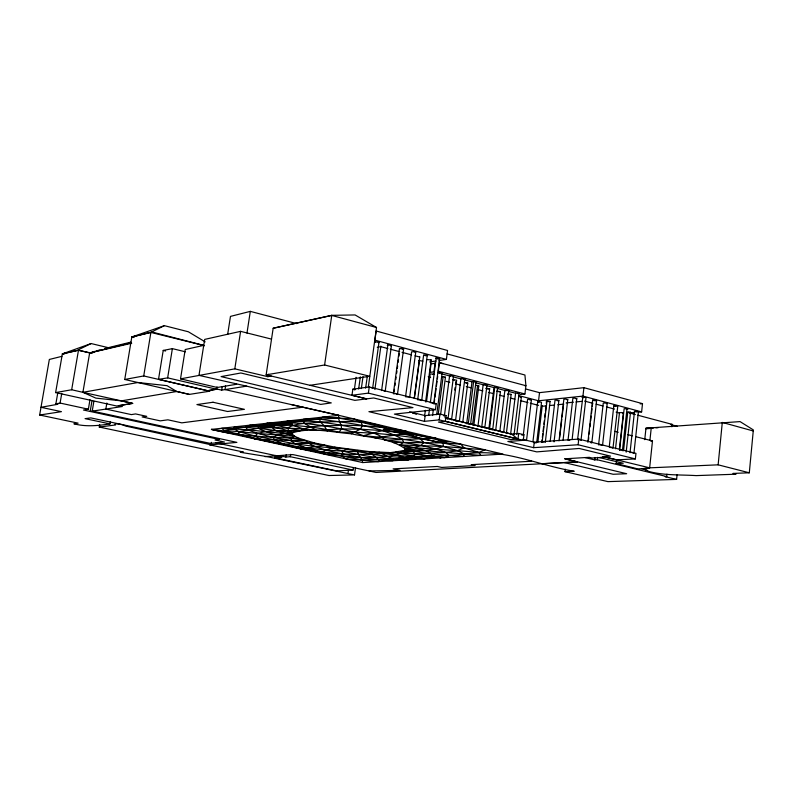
<?xml version="1.0" encoding="UTF-8"?>
<svg xmlns="http://www.w3.org/2000/svg" width="793" height="793" viewBox="0 0 793 793"><rect width="100%" height="100%" fill="white"/><g stroke="black" fill="none" stroke-linecap="round" stroke-linejoin="round"><path stroke-width="1.19" d="M299.486 438.489C270.026 437.042 240.19 436.616 211.424 429.409L362.758 462.577L503.03 454.092L338.799 415.344L211.424 429.409C236.017 431.402 259.37 440.987 283.914 444.11C302.46 450.711 322.206 452.03 341.654 453.864C362.56 455.083 383.911 454.339 404.38 450.434L405.312 448.917L480.855 455.44L478.883 452.397L463.984 447.857L460.852 444.149L443.188 442.92L403.498 442.454L399.741 444.923L443.208 446.459L485.058 449.859L478.883 452.397L457.561 450.672L446.003 452.516L415.661 453.913L368.804 451.524L335.112 447.183L314.583 442.99L299.486 438.489L294.857 436.358L292.508 434.425L292.587 432.77C311.401 426.912 332.039 432.314 351.289 433.791C369.161 437.825 390.215 437.766 405.312 448.917C423.888 454.528 443.822 454.726 463.092 456.51L464.817 454.29C502.177 447.331 537.902 465.372 574.211 471.24L564.993 471.647L565.27 469.198M354.352 389.69L356.077 377.29M185.463 351.814L172.378 348.642L163.219 350.427L158.511 379.351L207.607 390.711L217.262 389.115L221.663 390.136L225.024 389.591L338.799 415.344C337.322 420.32 342.13 424.047 341.396 428.904L339.067 432.225C301.538 423.075 262.067 423.026 224.241 430.51L221.733 428.27L247.347 429.747L292.508 434.425M388.084 452.446L405.738 458.086L407.681 459.861C379.51 458.701 350.902 455.113 324.377 445.16C298.406 441.998 271.989 438.955 247.347 429.747L245.999 427.12L250.023 425.147C264.178 426.822 279.661 426.555 292.587 432.77L258.27 428.24L234.371 426.872L233.796 428.676L238.842 431.64L238.634 434.524C277.352 444.843 317.458 450.741 357.623 451.663C376.338 450.93 394.656 456.481 413.421 456.292C430.579 456.748 447.738 456.005 464.817 454.29L457.561 450.672L443.208 446.459C429.865 451.822 415.155 451.058 401.04 451.554L400.891 453.457C376.219 460.783 349.326 456.808 324.119 454.111L322.305 452.04L306.048 447.738L295.343 443.872L255.197 436.071L238.842 431.64L224.241 430.51L225.549 432.502M635.976 436.735L652.49 440.938L649.645 467.83L641.656 468.713L646.008 469.773L644.967 469.872L647.683 470.517L648.069 471.27C663.85 475.612 680.126 474.611 696.204 475.612L735.993 474.204L732.92 473.431L749.306 472.787L753.35 429.915L740.047 421.598L645.968 428.21L644.749 439.669M749.306 472.787L718.141 464.827L722.294 422.431L753.251 430.966M564.993 471.647L607.944 481.629L676.607 479.398L677.103 474.571M676.607 479.398L665.168 476.672L666.695 476.573L666.953 474.135M671.859 426.783L672.117 424.354L637.741 415.195M649.973 439.937L651.261 427.764L653.184 427.665M99.67 424.612L99.264 427.05L329.006 475.513L354.521 474.918L266.617 456.54L240.259 452.288L243.372 452.03L209.848 444.903L210.958 444.764L211.325 442.345M630.019 452.753L634.489 411.428L636.323 411.24L638.405 411.785L633.954 453.14L631.852 452.634M225.589 385.923L225.024 389.591L246.643 386.151L320.709 404.4L331.286 402.903L221.088 376.606L240.854 372.988L354.858 400.356L373.721 397.977L412.984 407.622L368.914 411.676L536.752 451.881L579.168 448.451L610.551 456.153L603.126 456.56L616.647 459.861L635.371 458.909L635.966 453.358L578.771 439.084L534.274 442.197L522.577 439.352M638.117 412.191L641.626 411.884L642.508 403.647L583.906 387.668L539.518 392.654L525.462 388.927M612.285 448.134L612.989 448.095L617.767 406.244L616.617 405.828L613.792 405.877L609.321 446.34M615.527 448.779L619.482 412.737L621.266 412.558L623.348 413.103L619.402 449.165M648.872 468.405L637.731 468.871L616.191 463.568L616.458 461.129M619.611 450.176L624.15 408.673L628.086 409.029L627.223 409.257M627.015 408.623L622.475 450.196L623.566 450.563L627.778 411.854L630.812 412.439L628.016 412.479M626.183 452.169L630.514 412.241M598.586 444.932L603.265 403.072L606.09 403.013L607.22 403.429L602.551 445.329L599.429 444.744M585.006 457.581L594.74 459.91L597.367 459.791L597.644 457.343M587.871 442.266L592.619 400.217L595.444 400.148L596.594 400.574L591.856 442.653L591.013 442.851M588.356 441.265L588.773 437.657M589.179 434.058L589.586 430.45M589.992 426.852L590.398 423.254M590.666 420.845L591.211 416.047M591.479 413.639L592.024 408.841M592.292 406.442L592.698 402.834M594.74 459.91L595.018 457.472M572.12 439.421L576.798 398.671L574.647 398.106L572.863 398.304L568.026 440.234L569.82 440.095M577.562 439.788L582.815 397.095L583.817 397.144L585.997 397.719L581.021 440.125M518.602 395.568L538.556 400.782L582.944 396.103L583.906 387.668M518.681 433.444L518.007 439.054L511.544 434.108L445.131 417.762L511.544 434.108L518.681 433.444L523.955 434.742L523.281 440.343L507.867 441.463L533.63 447.668L578.117 444.754L578.771 439.084M554.049 441.87L558.877 400.534L556.716 399.969L555.011 400.168L550.164 441.483M559.025 440.868L563.863 399.256L565.597 399.057L567.768 399.613L563.089 440.026M559.67 437.597L561.791 419.358M562.078 416.92L563.496 404.757M541.778 442.286L542.055 439.877M542.343 437.468L542.769 433.85M543.056 431.442L543.621 426.614M543.909 424.205L544.335 420.587M544.761 416.969L545.197 413.351M545.475 410.943L546.05 406.125M546.337 403.716L546.407 400.931L550.114 401.446L545.277 442.484M541.421 442.097L542.154 441.909L547.001 400.852M526.512 440.611L531.419 399.712L530.249 399.295L527.603 399.355L523.261 435.426M532.955 441.513L537.674 402.001L539.359 401.803L541.51 402.348L536.811 441.889M538.556 400.782L539.518 392.654M533.63 447.668L534.274 442.197M537.912 442.137L542.243 405.61M510.563 434.594L515.619 393.09L519.494 393.437L517.829 393.645M514.052 434.772L519.098 393.219M516.818 434.514L521.358 397.075L519.177 396.51M520.317 394.498L524.916 393.982L525.918 385.715L524.926 375.01L447.044 353.886M495.645 430.589L500.462 391.613L496.725 391.088M499.907 430.738L504.883 390.285L507.55 390.206L508.769 390.632L503.654 432.344L502.931 432.552M506.4 433.206L511.148 394.389L508.026 393.794M484.354 384.992L483.106 384.555L487.011 384.902L481.738 426.981L479.458 426.436M484.781 427.923L489.668 388.788L485.911 388.263M488.974 428.101L494.029 387.43L497.925 387.787L497.211 388.035M488.954 429.142L489.539 429.082L494.743 387.172M492.017 429.885L492.731 429.677L497.548 387.569M466.809 422.669L472.023 381.641L474.67 381.552L475.939 381.998L470.586 424.255L469.902 424.463M466.75 423.72L468.286 423.7L473.649 381.403M472.569 424.909L477.555 385.497L475.612 385.329M473.837 425.246L478.794 385.933L477.555 385.497M477.921 426.446L483.205 384.377M455.499 420.984L460.941 378.539L463.509 378.638L464.787 379.084L459.355 421.519L456.094 420.924M462.725 422.6L467.761 383.049L464.559 382.434M357.782 450.424C357.048 455.202 362.322 458.096 362.758 462.577M438.242 414.134L443.128 376.625L444.159 376.774L445.448 377.22L440.581 414.699M446.4 359.398L447.559 350.486L376.15 331.008L374.881 340.157L446.4 359.398L439.243 360.488M439.203 419.884L439.956 414.095L446.142 415.611L445.398 421.39L438.45 422.054L510.88 439.58L518.007 439.054L439.203 419.884L424.414 421.331L394.389 414.095L435.446 409.684L436.239 403.677L369.241 386.964L352.835 389.204L351.983 395.271L366.693 398.869L266.151 374.831L273.169 328.243L331.761 315.336L355.095 314.95L376.516 327.489L368.358 386.855M444.387 415.919L449.601 375.763L452.238 375.664L453.537 376.11L448.025 418.744L447.361 418.962M454.746 390.057L455.063 387.648M455.519 384.04L455.836 381.641M451.544 419.884L456.659 380.164L452.843 379.629L454.042 380.263M425.603 401.942L431.154 359.923L427.031 359.566M424.572 416.355L425.365 410.288M426.485 401.793L430.173 373.89L434.088 374.246L432.512 374.484M424.414 421.331L425.167 415.621L439.956 414.095M435.02 363.313L433.9 371.828L429.935 372.393L431.055 363.908L435.02 363.313L435.763 360.984M428.656 415.522L429.459 409.456M430.331 402.745L436.219 357.95L438.281 358.129L439.659 358.624L433.791 403.389M432.562 415.542L433.365 409.426M434.167 403.31L434.643 399.642M434.97 397.204L436.091 388.649M436.408 386.201L437.052 381.314M437.369 378.866L437.686 376.417M436.685 414.699L442.117 373.097L438.242 372.551L439.481 373.206M414.273 397.917L419.775 356.681M414.342 398.522L419.408 360.547L422.808 361.211M417.673 399.831L423.65 354.858L427.724 355.423L427.05 355.74M421.707 400.584L427.249 355.165M397.442 394.527L403.627 348.95L402.2 348.444L399.464 348.603L393.467 392.723M405.679 395.776L411.587 351.844L414.323 351.695L415.74 352.201L409.634 397.571M381.602 390.592L387.856 344.975L388.867 344.995L391.435 345.669L385.2 391.276L383.733 390.79M394.151 391.752L394.478 389.294M394.983 385.626L395.31 383.168M395.816 379.5L396.143 377.042M396.639 373.374L396.976 370.916M397.313 368.467L397.64 366.019M398.136 362.342L398.473 359.893M398.968 356.216L399.305 353.767M354.521 474.918L355.532 467.652M351.983 395.271L368.388 393.12L369.241 386.964M372.631 388.352L378.985 342.348L374.821 341.763L375.317 342.259M374.881 389.541L380.878 346.105M358.644 389.036L360.349 376.834M347.998 473.352L348.514 469.704M361.34 388.56L363.016 376.596M275.518 455.41L275.161 457.858L336.629 470.883L353.034 470.071L353.381 467.642M365.642 388.134L367.308 376.179M378.985 342.348L378.36 342.685M266.151 374.831L324.605 364.988L331.761 315.336M275.161 457.858L281.892 457.353L275.082 455.906L279.116 455.588L285.876 457.036L286.214 454.686M285.876 457.036L290.327 456.709L290.674 454.349M203.722 345.371L185.225 349.525L180.526 378.846L234.807 368.854L267.846 376.675L268.212 374.286M234.807 368.854L240.596 331.345L271.077 338.998M246.97 333.119L250.31 311.371L296.632 323.594M107.987 347.602L91.106 343.547L62.369 353.876L55.619 392.594L71.667 389.76L82.908 392.317L137.952 382.513L167.055 385.666L176.76 391.504L189.358 394.399L209.719 391.197L207.607 390.711L216.667 389.244L217.044 386.845M227.65 334.458L230.466 316.397L250.31 311.371M221.663 390.136L222.228 386.548M158.511 379.351L167.65 377.874L172.378 348.642M164.379 325.665L131.816 336.985L124.739 379.48L143.731 375.951L150.908 332.326L164.379 325.665L188.328 331.761L205.159 341.862M61.854 356.354L49.335 359.457L39.65 415.017L78.11 423.145L73.858 423.789C85.773 426.961 97.876 425.752 110.009 423.908L110.415 421.47M106.847 403.042L105.836 409.079L90.174 411.458L83.453 410.031L88.37 409.188L89.986 399.642M338.799 415.344L302.936 407.196L181.805 422.847L167.908 419.824L160.226 420.855L142.125 416.93L146.745 416.345L135.563 413.926L131.39 414.61L105.836 409.079L122.38 406.492L118.663 405.669L132.689 403.379L121.319 400.871L95.814 398.106L82.908 392.317L89.659 352.915L130.934 342.794M92.028 400.505L90.174 411.458L219.364 439.471L215.042 440.006L224.449 442.038L210.482 443.416L90.858 417.901L85.069 418.645L110.009 423.908M93.881 401.298L92.226 411.061L236.889 442.375L209.848 444.903M71.667 389.76L78.487 350.209L62.369 353.876L64.739 353.797M39.65 415.017L61.448 411.666L40.939 407.295L57.889 404.261L55.867 403.845L57.74 393.07M55.867 403.845L60.09 403.062L61.755 393.427M387.252 345.302L387.856 344.975M391.435 345.669L390.761 345.996M403.627 348.95L402.001 349.257M415.74 352.201L415.076 352.528M431.154 359.923L430.48 360.23M435.535 358.258L436.219 357.95M439.659 358.624L438.975 358.932M442.117 373.097L441.453 373.374M445.448 377.22L444.794 377.488M464.787 379.084L463.171 379.322M467.761 383.049L466.165 383.277M475.939 381.998L475.245 382.266M478.794 385.933L478.11 386.191M487.011 384.902L486.307 385.17M489.668 388.788L488.964 389.046M500.462 391.613L498.837 391.821M508.769 390.632L508.045 390.89M511.148 394.389L510.434 394.636M531.419 399.712L529.774 399.9M558.877 400.534L557.172 400.733M567.768 399.613L566.975 399.85M521.358 397.075L520.624 397.303M576.798 398.671L575.986 398.919M596.594 400.574L594.79 400.772M550.114 401.446L549.321 401.674M607.22 403.429L606.367 403.667M623.348 413.103L622.505 413.322M307.406 430.292L292.776 425.335L287.314 422.699L287.096 421.063C311.778 419.695 336.301 423.809 360.3 429.172C368.517 432.363 379.163 432.829 384.952 440.234C405.55 442.653 426.475 445.16 446.003 452.516L448.987 455.638L444.704 457.62L431.59 456.411L424.671 458.84L388.005 456.53L371.61 454.25L346.382 448.947L343.26 451.267L341.654 453.864L342.358 456.411L345.917 458.889L378.449 461.635L378.895 459.95L368.804 451.524M623.566 450.563L622.703 450.741M424.671 458.84L413.421 456.292L405.738 458.086L393.239 459.256L392.822 460.763C370.083 459.95 347.641 455.46 325.596 450.047C318.984 447.47 311.015 446.39 306.157 440.73C290.02 437.607 273.05 435.863 258.27 428.24L259.162 425.762L267.043 423.274L287.314 422.699L304.403 423.422L324.258 425.762L341.396 428.904L354.421 432.304L363.402 435.714L402.497 439.223L423.849 442.464L443.208 446.459L443.188 442.92L435.783 438.232L406.968 433.503L382.424 430.579L360.3 429.172L341.396 428.904L316.595 430.44L303.184 428.835L272.128 427.556L258.27 428.24L238.842 431.64L257.616 433.424L265.179 431.62L275.597 430.559L300.16 430.649C312.561 424.116 327.707 426.485 341.258 425.226C363.234 425.296 385.239 426.921 406.789 431.392L406.968 433.503L419.923 438.569L443.188 442.92L463.984 447.857L457.561 450.672L403.756 447.054M374.811 437.895L406.968 433.503L361.053 422.154L353.896 418.912L338.581 418.089L319.579 419.14L287.314 422.699L275.369 425.038L272.128 427.556L275.597 430.559L294.857 436.358L291.576 438.212L290.912 440.65L295.343 443.872L314.791 446.419L346.382 448.947M78.279 349.822L91.106 343.547M351.289 433.791L360.3 429.172L362.52 425.732L361.053 422.154L338.581 418.089L322.454 417.158L319.579 419.14L303.511 419.239L302.906 420.835L304.403 423.422L316.595 430.44M93.039 351.923L95.299 351.259M96.488 350.902L100.047 349.862M335.112 447.183L325.596 450.047L322.305 452.04L362.114 459.94L393.239 459.256L379.054 452.208M300.904 449.026L324.377 445.16M104.785 348.524L130.895 342.13M134.096 337.54L131.816 336.985L150.908 332.326M131.816 336.985L150.888 332.426L204.475 345.679M363.402 435.714L382.424 430.579L385.814 427.764C365.266 419.279 342.14 421.826 320.392 422.015C309.597 423.67 297.583 422.263 287.8 427.863L267.043 423.274M65.532 353.163L62.369 353.876L78.487 350.209L89.659 352.915L131.717 343.24M78.21 350.268L92.047 353.262M240.596 331.345L204.673 339.404L198.974 375.376L246.643 386.151M273.169 328.243L331.742 315.426L376.516 327.489M267.846 376.675L271.265 376.06M418.803 360.656L419.408 360.547M377.28 347.275L380.799 346.66L387.876 348.553M121.319 400.871L176.76 391.504M236.671 384.268L217.252 387.48L180.526 378.846M405.312 448.917L413.966 447.52L420.895 445.488L423.849 442.464L419.923 438.569C393.179 434.415 366.138 431.957 339.067 432.225M429.697 361.945L435.664 361.033M309.994 385.309L369.746 376.269L324.605 364.988M354.362 389.492L354.937 389.413M393.348 393.764L394.934 393.715M405.57 396.807L408.266 396.926M99.264 427.05L115.55 424.949C112.249 422.57 124.015 424.533 125.235 425.97L210.958 444.764M582.815 397.095L582.022 397.352L583.182 397.779M524.986 385.824L525.918 385.715L439.441 362.649L439.223 359.338M412.677 413.302L416.593 413.847L415.928 414.075M89.659 352.915L94.536 352.35M670.591 424.523L672.117 424.354M433.821 403.944L436.239 403.677M256.337 425.702L285.728 422.491L281.931 421.628L292.3 423.997L262.751 427.14L252.6 424.86L262.751 427.14M566.133 402.943L573.508 402.2M575.956 401.952L582.102 401.327M443.832 415.839L446.142 415.611M542.164 406.294L545.772 405.927M549.38 405.57L554.198 405.084M557.806 404.717L563.813 404.113M292.587 432.77L283.993 433.593L277.491 435.109L273.02 437.27L274.864 440.323L283.914 444.11L314.583 442.99M640.169 403.865L642.508 403.647M258.379 438.618L254.86 438.935L258.379 438.618L324.605 453.17L320.977 453.427L324.605 453.17M629.91 412.915L634.598 412.499M395.152 428.646L384.456 429.548L439.153 442.415L449.77 441.532M521.586 434.931L523.955 434.742M645.908 428.785L651.915 428.329M265.05 456.649L292.875 454.587L376.06 472.45L577.552 461.883L564.834 458.8L589.278 457.323L592.024 457.997L605.812 457.214L649.645 467.83M609.391 447.43L612.018 447.579M650.726 441.057L652.49 440.938M619.799 450.037L621.434 450.047M431.808 455.707L399.285 457.759L408.494 459.821L405.223 459.078L437.706 457.095L440.898 457.848L431.808 455.707L437.706 457.095M384.952 440.234L435.783 438.232M531.597 461.229L471.201 464.658L475.136 465.541L441.661 467.434L437.369 466.472L393.12 468.881L400.009 470.378L369.062 470.933M542.035 463.697L577.552 461.883M645.968 428.21L650.438 427.992L649.883 428.051M655.88 427.824L658.041 427.724M616.191 463.568L623.258 463.241L599.339 457.551L605.812 457.214L603.126 456.56M646.999 467.949L718.141 464.827M393.378 442.613L403.498 442.454L402.497 439.223C377.478 425.316 347.512 423.065 319.579 419.14L320.392 422.015L324.258 425.762L327.321 431.095M306.157 440.73L260.481 439.5L255.197 436.071L257.616 433.424L294.857 436.358M443.128 376.625L441.622 376.685L441.998 377.101M651.261 427.764L653.719 427.833M418.308 399.751L421.281 400.168M500.472 431.759L501.404 431.808M577.988 439.391L581.19 439.986M523.42 440.046L526.126 440.422M542.154 441.909L544.107 442.107M489.539 429.082L492.344 429.479M533.56 442.514L536.296 442.9M404.38 450.434L412.529 451.336L415.661 453.913L431.59 456.411L431.382 453.596L425.534 450.583L413.966 447.52L399.741 444.923M424.979 355.571L426.079 355.72M615.923 406.422L613.792 405.877M488.052 389.006L486.218 388.659M636.581 411.964L634.489 411.428M548.399 401.635L546.615 401.298M431.313 402.785L433.315 403.161M445.676 418.179L448.025 418.744M468.286 423.7L469.317 423.849M436.903 358.753L437.994 358.912M401.04 451.554L415.661 453.913L413.421 456.292L395.519 452.228M295.184 431.501L288.404 430.351L287.8 427.863L300.16 430.649M290.327 456.709L353.034 470.071M276.579 455.787L215.934 442.801M60.09 403.062L88.37 409.188M55.619 392.594L116.63 405.996L132.689 403.379L82.908 392.317M256.873 438.757L323.038 453.279M291.328 404.519L302.936 407.196M143.731 375.951L209.719 391.197M124.739 379.48L189.358 394.399M167.65 377.874L216.667 389.244M391.435 428.954L446.062 441.84M502.425 431.957L503.654 432.344M564.289 462.557L613.148 474.264L626.658 473.728L564.834 458.8M163.219 350.427L165.598 351.002M409.565 411.825L425.167 415.621M597.367 459.791L666.695 476.573M371.174 387.678L372.66 388.154M396.044 393.873L397.491 394.339M590.696 442.266L591.856 442.653M445.398 421.341L523.281 440.343M578.117 444.754L635.371 458.909M368.388 393.12L435.446 409.684M593.769 400.634L592.619 400.217M352.835 389.204L355.095 389.769M507.708 394.26L508.482 394.458M614.744 431.342L618.282 432.244M627.719 434.643L632.437 435.843M538.834 402.398L537.674 402.001M450.89 376.209L449.601 375.763M151.8 331.97L204.485 345.56M428.22 376.705L430.619 377.319M446.152 381.354L449.71 382.285M455.638 383.822L460.376 385.051M466.304 386.587L471.042 387.827M478.159 389.67L482.897 390.899M488.825 392.446L493.563 393.675M499.491 395.211L504.239 396.441M510.157 397.987L514.905 399.216M520.832 400.752L527.94 402.596M530.309 403.221L538.606 405.372M671.721 424.82L677.391 426.307M524.916 393.982L438.321 371.203L439.441 362.649L443 363.68M441.007 373.691L450.474 376.179M452.843 376.794L461.129 378.975M464.678 379.906L471.785 381.76M475.334 382.692L483.621 384.873M485.99 385.487L494.277 387.668M497.826 388.6L506.112 390.771M508.472 391.385L515.579 393.249M629.444 412.984L635.371 414.561M616.121 412.152L619.472 413.044M390.235 349.178L399.672 351.695M402.031 352.33L411.468 354.848M415.007 355.789L419.725 357.048M584.56 401.08L592.639 403.24M596.098 404.162L603.017 406.006M606.486 406.928L614.555 409.089M582.944 396.103L641.626 411.884M409.188 397.144L409.694 397.382M399.464 348.603L399.969 348.87M213.01 402.249L196.922 404.579L227.571 411.498L244.432 409.327L213.01 402.249"/></g></svg>
